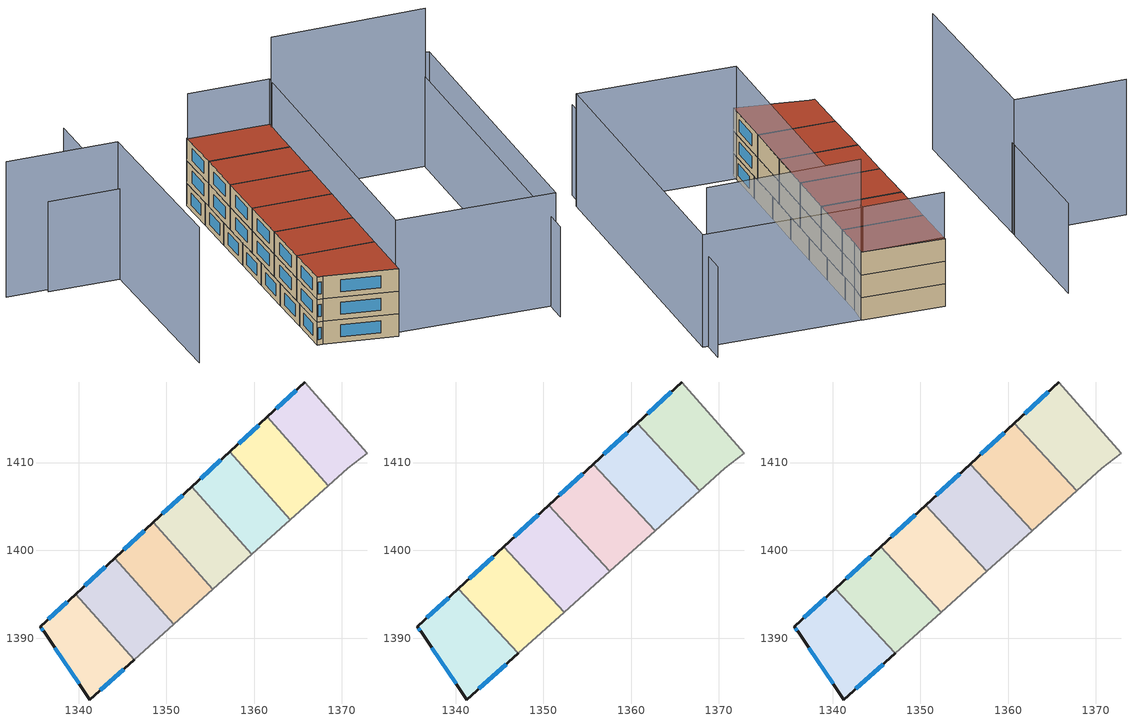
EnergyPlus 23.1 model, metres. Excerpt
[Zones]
7909319e59c34852_F0_dwelling_0
 floor ground (EU_floor_Construction): 1365.78,1419.14 1372.85,1411.06 1370.66,1409.34 1368.46,1407.37 1361.5,1415.2 z0
 wall outside (EU_wall_Construction): 1365.78,1419.14 1361.5,1415.2 z0:3
 wall to 7909319e59c34852_F0_dwelling_1 (EU_wall_Construction): 1361.5,1415.2 1368.46,1407.37 z0:3
 wall adiabatic (EU_wall_Construction): 1368.46,1407.37 1370.66,1409.34 1372.85,1411.06 1365.78,1419.14 z0:3
 window (EU_Window_Construction): 1364.77,1418.22 1362.51,1416.12 z0.7:2.3
7909319e59c34852_F0_dwelling_1
 floor ground (EU_floor_Construction): 1361.5,1415.2 1368.46,1407.37 1364.11,1403.47 1357.21,1411.23 z0
 wall outside (EU_wall_Construction): 1361.5,1415.2 1357.21,1411.23 z0:3
 wall adiabatic (EU_wall_Construction): 1364.11,1403.47 1368.46,1407.37 z0:3
 wall to 7909319e59c34852_F0_dwelling_2 (EU_wall_Construction): 1357.21,1411.23 1364.11,1403.47 z0:3
 window (EU_Window_Construction): 1360.5,1414.26 1358.22,1412.16 z0.7:2.3
7909319e59c34852_F0_dwelling_2
 floor ground (EU_floor_Construction): 1357.21,1411.23 1364.11,1403.47 1359.72,1399.53 1352.88,1407.23 z0
 wall outside (EU_wall_Construction): 1357.21,1411.23 1352.88,1407.23 z0:3
 wall adiabatic (EU_wall_Construction): 1359.72,1399.53 1364.11,1403.47 z0:3
 wall to 7909319e59c34852_F0_dwelling_3 (EU_wall_Construction): 1352.88,1407.23 1359.72,1399.53 z0:3
 window (EU_Window_Construction): 1356.19,1410.29 1353.89,1408.17 z0.7:2.3
7909319e59c34852_F0_dwelling_3
 floor ground (EU_floor_Construction): 1352.88,1407.23 1359.72,1399.53 1355.29,1395.56 1348.51,1403.19 z0
 wall outside (EU_wall_Construction): 1352.88,1407.23 1348.51,1403.19 z0:3
 wall adiabatic (EU_wall_Construction): 1355.29,1395.56 1359.72,1399.53 z0:3
 wall to 7909319e59c34852_F0_dwelling_4 (EU_wall_Construction): 1348.51,1403.19 1355.29,1395.56 z0:3
 window (EU_Window_Construction): 1351.85,1406.28 1349.53,1404.14 z0.7:2.3
7909319e59c34852_F0_dwelling_4
 floor ground (EU_floor_Construction): 1348.51,1403.19 1355.29,1395.56 1350.83,1391.56 1344.1,1399.12 z0
 wall outside (EU_wall_Construction): 1348.51,1403.19 1344.1,1399.12 z0:3
 wall adiabatic (EU_wall_Construction): 1350.83,1391.56 1355.29,1395.56 z0:3
 wall to 7909319e59c34852_F0_dwelling_5 (EU_wall_Construction): 1344.1,1399.12 1350.83,1391.56 z0:3
 window (EU_Window_Construction): 1347.47,1402.24 1345.14,1400.08 z0.7:2.3
7909319e59c34852_F0_dwelling_5
 floor ground (EU_floor_Construction): 1344.1,1399.12 1350.83,1391.56 1346.32,1387.52 1339.66,1395.01 z0
 wall outside (EU_wall_Construction): 1344.1,1399.12 1339.66,1395.01 z0:3
 wall adiabatic (EU_wall_Construction): 1346.32,1387.52 1350.83,1391.56 z0:3
 wall to 7909319e59c34852_F0_dwelling_6 (EU_wall_Construction): 1339.66,1395.01 1346.32,1387.52 z0:3
 window (EU_Window_Construction): 1343.06,1398.16 1340.7,1395.98 z0.7:2.3
7909319e59c34852_F0_dwelling_6
 floor ground (EU_floor_Construction): 1339.66,1395.01 1346.32,1387.52 1341.26,1382.98 1336.1,1390.73 1335.6,1391.27 z0
 wall outside (EU_wall_Construction): 1339.66,1395.01 1335.6,1391.27 1336.1,1390.73 1341.26,1382.98 1346.32,1387.52 z0:3
 window (EU_Window_Construction): 1338.7,1394.14 1336.56,1392.15 / 1342.45,1384.05 1345.13,1386.45 / 1337.31,1388.91 1340.05,1384.8 / 1335.72,1391.14 1335.98,1390.86 z0.7:2.3
7909319e59c34852_F1_dwelling_0
 floor to 7909319e59c34852_F0_dwelling_0 (EU_floor_Construction): 1365.78,1419.14 1372.85,1411.06 1370.66,1409.34 1368.46,1407.37 1361.5,1415.2 z3
 floor to 7909319e59c34852_F0_dwelling_1 (EU_floor_Construction): 1361.5,1415.2 1368.46,1407.37 1367.82,1406.79 1360.72,1414.47 z3
 wall outside (EU_wall_Construction): 1365.78,1419.14 1360.72,1414.47 z3:6
 wall to 7909319e59c34852_F1_dwelling_1 (EU_wall_Construction): 1360.72,1414.47 1367.82,1406.79 z3:6
 wall adiabatic (EU_wall_Construction): 1367.82,1406.79 1370.66,1409.34 1372.85,1411.06 1365.78,1419.14 z3:6
 window (EU_Window_Construction): 1364.59,1418.05 1361.91,1415.57 z3.7:5.3
7909319e59c34852_F1_dwelling_1
 floor to 7909319e59c34852_F0_dwelling_1 (EU_floor_Construction): 1360.72,1414.47 1367.82,1406.79 1364.11,1403.47 1357.21,1411.23 z3
 floor to 7909319e59c34852_F0_dwelling_2 (EU_floor_Construction): 1357.21,1411.23 1364.11,1403.47 1362.72,1402.22 1355.7,1409.83 z3
 wall outside (EU_wall_Construction): 1360.72,1414.47 1355.7,1409.83 z3:6
 wall adiabatic (EU_wall_Construction): 1362.72,1402.22 1367.82,1406.79 z3:6
 wall to 7909319e59c34852_F1_dwelling_2 (EU_wall_Construction): 1355.7,1409.83 1362.72,1402.22 z3:6
 window (EU_Window_Construction): 1359.54,1413.38 1356.88,1410.92 z3.7:5.3
7909319e59c34852_F1_dwelling_2
 floor to 7909319e59c34852_F0_dwelling_2 (EU_floor_Construction): 1355.7,1409.83 1362.72,1402.22 1359.72,1399.53 1352.88,1407.23 z3
 floor to 7909319e59c34852_F0_dwelling_3 (EU_floor_Construction): 1352.88,1407.23 1359.72,1399.53 1357.58,1397.62 1350.62,1405.15 z3
 wall outside (EU_wall_Construction): 1355.7,1409.83 1350.62,1405.15 z3:6
 wall adiabatic (EU_wall_Construction): 1357.58,1397.62 1362.72,1402.22 z3:6
 wall to 7909319e59c34852_F1_dwelling_3 (EU_wall_Construction): 1350.62,1405.15 1357.58,1397.62 z3:6
 window (EU_Window_Construction): 1354.51,1408.73 1351.82,1406.25 z3.7:5.3
7909319e59c34852_F1_dwelling_3
 floor to 7909319e59c34852_F0_dwelling_4 (EU_floor_Construction): 1348.51,1403.19 1355.29,1395.56 1352.39,1392.96 1345.5,1400.42 z3
 floor to 7909319e59c34852_F0_dwelling_3 (EU_floor_Construction): 1350.62,1405.15 1357.58,1397.62 1355.29,1395.56 1348.51,1403.19 z3
 wall outside (EU_wall_Construction): 1350.62,1405.15 1345.5,1400.42 z3:6
 wall adiabatic (EU_wall_Construction): 1352.39,1392.96 1357.58,1397.62 z3:6
 wall to 7909319e59c34852_F1_dwelling_4 (EU_wall_Construction): 1345.5,1400.42 1352.39,1392.96 z3:6
 window (EU_Window_Construction): 1349.42,1404.04 1346.71,1401.53 z3.7:5.3
7909319e59c34852_F1_dwelling_4
 floor to 7909319e59c34852_F0_dwelling_5 (EU_floor_Construction): 1344.1,1399.12 1350.83,1391.56 1347.15,1388.26 1340.33,1395.64 z3
 floor to 7909319e59c34852_F0_dwelling_4 (EU_floor_Construction): 1345.5,1400.42 1352.39,1392.96 1350.83,1391.56 1344.1,1399.12 z3
 wall outside (EU_wall_Construction): 1345.5,1400.42 1340.33,1395.64 z3:6
 wall adiabatic (EU_wall_Construction): 1347.15,1388.26 1352.39,1392.96 z3:6
 wall to 7909319e59c34852_F1_dwelling_5 (EU_wall_Construction): 1340.33,1395.64 1347.15,1388.26 z3:6
 window (EU_Window_Construction): 1344.29,1399.29 1341.54,1396.76 z3.7:5.3
7909319e59c34852_F1_dwelling_5
 floor to 7909319e59c34852_F0_dwelling_6 (EU_floor_Construction): 1339.66,1395.01 1346.32,1387.52 1341.26,1382.98 1336.1,1390.73 1335.6,1391.27 z3
 floor to 7909319e59c34852_F0_dwelling_5 (EU_floor_Construction): 1340.33,1395.64 1347.15,1388.26 1346.32,1387.52 1339.66,1395.01 z3
 wall outside (EU_wall_Construction): 1340.33,1395.64 1335.6,1391.27 1336.1,1390.73 1341.26,1382.98 1347.15,1388.26 z3:6
 window (EU_Window_Construction): 1339.22,1394.61 1336.71,1392.3 / 1342.64,1384.22 1345.76,1387.02 / 1337.31,1388.91 1340.05,1384.8 / 1335.72,1391.14 1335.98,1390.86 z3.7:5.3
7909319e59c34852_F2_dwelling_0
 floor to 7909319e59c34852_F1_dwelling_0 (EU_floor_Construction): 1365.78,1419.14 1372.85,1411.06 1370.66,1409.34 1367.82,1406.79 1360.72,1414.47 z6
 wall outside (EU_wall_Construction): 1365.78,1419.14 1360.72,1414.47 z6:9
 wall to 7909319e59c34852_F2_dwelling_1 (EU_wall_Construction): 1360.72,1414.47 1367.82,1406.79 z6:9
 wall adiabatic (EU_wall_Construction): 1367.82,1406.79 1370.66,1409.34 1372.85,1411.06 1365.78,1419.14 z6:9
 window (EU_Window_Construction): 1364.59,1418.05 1361.91,1415.57 z6.7:8.3
 roof outside (EU_roof_Construction): 1370.66,1409.34 1372.85,1411.06 1365.78,1419.14 1360.72,1414.47 1367.82,1406.79 z9
7909319e59c34852_F2_dwelling_1
 floor to 7909319e59c34852_F1_dwelling_1 (EU_floor_Construction): 1360.72,1414.47 1367.82,1406.79 1362.72,1402.22 1355.7,1409.83 z6
 wall outside (EU_wall_Construction): 1360.72,1414.47 1355.7,1409.83 z6:9
 wall adiabatic (EU_wall_Construction): 1362.72,1402.22 1367.82,1406.79 z6:9
 wall to 7909319e59c34852_F2_dwelling_2 (EU_wall_Construction): 1355.7,1409.83 1362.72,1402.22 z6:9
 window (EU_Window_Construction): 1359.54,1413.38 1356.88,1410.92 z6.7:8.3
 roof outside (EU_roof_Construction): 1367.82,1406.79 1360.72,1414.47 1355.7,1409.83 1362.72,1402.22 z9
7909319e59c34852_F2_dwelling_2
 floor to 7909319e59c34852_F1_dwelling_2 (EU_floor_Construction): 1355.7,1409.83 1362.72,1402.22 1357.58,1397.62 1350.62,1405.15 z6
 wall outside (EU_wall_Construction): 1355.7,1409.83 1350.62,1405.15 z6:9
 wall adiabatic (EU_wall_Construction): 1357.58,1397.62 1362.72,1402.22 z6:9
 wall to 7909319e59c34852_F2_dwelling_3 (EU_wall_Construction): 1350.62,1405.15 1357.58,1397.62 z6:9
 window (EU_Window_Construction): 1354.51,1408.73 1351.82,1406.25 z6.7:8.3
 roof outside (EU_roof_Construction): 1362.72,1402.22 1355.7,1409.83 1350.62,1405.15 1357.58,1397.62 z9
7909319e59c34852_F2_dwelling_3
 floor to 7909319e59c34852_F1_dwelling_3 (EU_floor_Construction): 1350.62,1405.15 1357.58,1397.62 1352.39,1392.96 1345.5,1400.42 z6
 wall outside (EU_wall_Construction): 1350.62,1405.15 1345.5,1400.42 z6:9
 wall adiabatic (EU_wall_Construction): 1352.39,1392.96 1357.58,1397.62 z6:9
 wall to 7909319e59c34852_F2_dwelling_4 (EU_wall_Construction): 1345.5,1400.42 1352.39,1392.96 z6:9
 window (EU_Window_Construction): 1349.42,1404.04 1346.71,1401.53 z6.7:8.3
 roof outside (EU_roof_Construction): 1357.58,1397.62 1350.62,1405.15 1345.5,1400.42 1352.39,1392.96 z9
7909319e59c34852_F2_dwelling_4
 floor to 7909319e59c34852_F1_dwelling_4 (EU_floor_Construction): 1345.5,1400.42 1352.39,1392.96 1347.15,1388.26 1340.33,1395.64 z6
 wall outside (EU_wall_Construction): 1345.5,1400.42 1340.33,1395.64 z6:9
 wall adiabatic (EU_wall_Construction): 1347.15,1388.26 1352.39,1392.96 z6:9
 wall to 7909319e59c34852_F2_dwelling_5 (EU_wall_Construction): 1340.33,1395.64 1347.15,1388.26 z6:9
 window (EU_Window_Construction): 1344.29,1399.29 1341.54,1396.76 z6.7:8.3
 roof outside (EU_roof_Construction): 1352.39,1392.96 1345.5,1400.42 1340.33,1395.64 1347.15,1388.26 z9
7909319e59c34852_F2_dwelling_5
 floor to 7909319e59c34852_F1_dwelling_5 (EU_floor_Construction): 1340.33,1395.64 1347.15,1388.26 1341.26,1382.98 1336.1,1390.73 1335.6,1391.27 z6
 wall outside (EU_wall_Construction): 1340.33,1395.64 1335.6,1391.27 1336.1,1390.73 1341.26,1382.98 1347.15,1388.26 z6:9
 window (EU_Window_Construction): 1339.22,1394.61 1336.71,1392.3 / 1342.64,1384.22 1345.76,1387.02 / 1337.31,1388.91 1340.05,1384.8 / 1335.72,1391.14 1335.98,1390.86 z6.7:8.3
 roof outside (EU_roof_Construction): 1347.15,1388.26 1340.33,1395.64 1335.6,1391.27 1336.1,1390.73 1341.26,1382.98 z9
shading: 1352.96,1366.74 1388.31,1398.51 / 1357.33,1431.68 1344.21,1419.67 / 1344.21,1419.67 1337.98,1426.47 z0:12; 1372.85,1411.06 1365.56,1418.95 / 1386.44,1395.89 1355.68,1368.32 / 1355.68,1368.32 1341.97,1383.62 / 1341.97,1383.62 1372.73,1411.2 / 1372.73,1411.2 1386.44,1395.89 z0:15; 1334.81,1430.68 1344.68,1420.11 / 1344.68,1420.11 1326.16,1402.81 z0:18; 1385.86,1396.18 1372.06,1410.71 z0:21
[Building]
EU S2 Campaign: North Axis=0; Terrain=City; Solar Distribution=FullExterior
[Site:Location]
Budapest.Ferenc.Liszt.Intl.AP: Latitude=47.437; Longitude=19.256; Time Zone=1; Elevation=185
[SizingPeriod:WeatherFileDays]
AnnualSizingPeriod: Begin Month=1; Begin Day of Month=1; End Month=12; End Day of Month=31; Day of Week for Start Day=Monday; Use Weather File Daylight Saving Period=No; Use Weather File Rain and Snow Indicators=No
[MATERIAL]
EU_InternalMass_Material: Roughness=MediumRough; Thickness=0.1; Conductivity=1; Density=1800; Specific Heat=900; Thermal Absorptance=0.9; Solar Absorptance=0.7; Visible Absorptance=0.7
[MATERIAL:NOMASS] Roughness=MediumRough; Thermal Absorptance=0.9; Solar Absorptance=0.7; Visible Absorptance=0.7
Name | Thermal Resistance
EU_wall_NoMass | 0.832559
EU_roof_NoMass | 1.39638
EU_floor_NoMass | 0.872794
[WINDOWMATERIAL:SIMPLEGLAZINGSYSTEM]
EU_Window_SimpleGlazing: UFactor=2.79869; Solar Heat Gain Coefficient=0.75; Visible Transmittance=0.75
[CONSTRUCTION]
EU_wall_Construction: EU_wall_NoMass
EU_roof_Construction: EU_roof_NoMass
EU_floor_Construction: EU_floor_NoMass
EU_Window_Construction: EU_Window_SimpleGlazing
EU_InternalMass_Construction: EU_InternalMass_Material
[ZONE] Type=1; Multiplier=1; Ceiling Height=autocalculate; Floor Area=autocalculate; Part of Total Floor Area=Yes
Name | Volume
7909319e59c34852_F0_dwelling_0 | 182.942
7909319e59c34852_F1_dwelling_0; 7909319e59c34852_F2_dwelling_0 | 213.422
7909319e59c34852_F0_dwelling_1 | 182.925
7909319e59c34852_F1_dwelling_1; 7909319e59c34852_F2_dwelling_1 | 213.427
7909319e59c34852_F0_dwelling_2 | 182.936
7909319e59c34852_F1_dwelling_2; 7909319e59c34852_F2_dwelling_2 | 213.439
7909319e59c34852_F0_dwelling_3 | 182.945
7909319e59c34852_F1_dwelling_3; 7909319e59c34852_F2_dwelling_3 | 213.423
7909319e59c34852_F0_dwelling_4 | 182.941
7909319e59c34852_F1_dwelling_4; 7909319e59c34852_F2_dwelling_4 | 213.412
7909319e59c34852_F0_dwelling_5 | 182.932
7909319e59c34852_F1_dwelling_5; 7909319e59c34852_F2_dwelling_5 | 213.431
7909319e59c34852_F0_dwelling_6 | 182.926
[INTERNALMASS] Construction=EU_InternalMass_Construction
Name | Zone or ZoneList | Surface Area
7909319e59c34852_F0_dwelling_0_EU_InternalMass | 7909319e59c34852_F0_dwelling_0 | 60.9807
7909319e59c34852_F0_dwelling_1_EU_InternalMass | 7909319e59c34852_F0_dwelling_1 | 60.9751
7909319e59c34852_F0_dwelling_2_EU_InternalMass | 7909319e59c34852_F0_dwelling_2 | 60.9786
7909319e59c34852_F0_dwelling_3_EU_InternalMass | 7909319e59c34852_F0_dwelling_3 | 60.9815
7909319e59c34852_F0_dwelling_4_EU_InternalMass | 7909319e59c34852_F0_dwelling_4 | 60.9803
7909319e59c34852_F0_dwelling_5_EU_InternalMass | 7909319e59c34852_F0_dwelling_5 | 60.9775
7909319e59c34852_F0_dwelling_6_EU_InternalMass | 7909319e59c34852_F0_dwelling_6 | 60.9753
7909319e59c34852_F1_dwelling_0_EU_InternalMass | 7909319e59c34852_F1_dwelling_0 | 71.1407
7909319e59c34852_F1_dwelling_1_EU_InternalMass | 7909319e59c34852_F1_dwelling_1 | 71.1424
7909319e59c34852_F1_dwelling_2_EU_InternalMass | 7909319e59c34852_F1_dwelling_2 | 71.1465
7909319e59c34852_F1_dwelling_3_EU_InternalMass | 7909319e59c34852_F1_dwelling_3 | 71.1409
7909319e59c34852_F1_dwelling_4_EU_InternalMass | 7909319e59c34852_F1_dwelling_4 | 71.1373
7909319e59c34852_F1_dwelling_5_EU_InternalMass | 7909319e59c34852_F1_dwelling_5 | 71.1436
7909319e59c34852_F2_dwelling_0_EU_InternalMass | 7909319e59c34852_F2_dwelling_0 | 71.1407
7909319e59c34852_F2_dwelling_1_EU_InternalMass | 7909319e59c34852_F2_dwelling_1 | 71.1424
7909319e59c34852_F2_dwelling_2_EU_InternalMass | 7909319e59c34852_F2_dwelling_2 | 71.1465
7909319e59c34852_F2_dwelling_3_EU_InternalMass | 7909319e59c34852_F2_dwelling_3 | 71.1409
7909319e59c34852_F2_dwelling_4_EU_InternalMass | 7909319e59c34852_F2_dwelling_4 | 71.1373
7909319e59c34852_F2_dwelling_5_EU_InternalMass | 7909319e59c34852_F2_dwelling_5 | 71.1436
[OTHEREQUIPMENT] Fuel Type=Electricity; Design Level Calculation Method=Watts/Area; Power per Zone Floor Area=1; Fraction Latent=0; Fraction Radiant=0; Fraction Lost=0; Carbon Dioxide Generation Rate=0; EndUse Subcategory=EU_Step8_InternalGains
Name | Zone or ZoneList or Space or SpaceList | Schedule
EU_Step8_InternalGain_7909319e59c34852_F0_dwelling_0_f000 | 7909319e59c34852_F0_dwelling_0 | EU_Step8_GainSchedule_7909319e59c34852_F0_dwelling_0_f000
EU_Step8_InternalGain_7909319e59c34852_F0_dwelling_1_f000 | 7909319e59c34852_F0_dwelling_1 | EU_Step8_GainSchedule_7909319e59c34852_F0_dwelling_1_f000
EU_Step8_InternalGain_7909319e59c34852_F0_dwelling_2_f000 | 7909319e59c34852_F0_dwelling_2 | EU_Step8_GainSchedule_7909319e59c34852_F0_dwelling_2_f000
EU_Step8_InternalGain_7909319e59c34852_F0_dwelling_3_f000 | 7909319e59c34852_F0_dwelling_3 | EU_Step8_GainSchedule_7909319e59c34852_F0_dwelling_3_f000
EU_Step8_InternalGain_7909319e59c34852_F0_dwelling_4_f000 | 7909319e59c34852_F0_dwelling_4 | EU_Step8_GainSchedule_7909319e59c34852_F0_dwelling_4_f000
EU_Step8_InternalGain_7909319e59c34852_F0_dwelling_5_f000 | 7909319e59c34852_F0_dwelling_5 | EU_Step8_GainSchedule_7909319e59c34852_F0_dwelling_5_f000
EU_Step8_InternalGain_7909319e59c34852_F0_dwelling_6_f000 | 7909319e59c34852_F0_dwelling_6 | EU_Step8_GainSchedule_7909319e59c34852_F0_dwelling_6_f000
EU_Step8_InternalGain_7909319e59c34852_F1_dwelling_0_f000 | 7909319e59c34852_F1_dwelling_0 | EU_Step8_GainSchedule_7909319e59c34852_F1_dwelling_0_f000
EU_Step8_InternalGain_7909319e59c34852_F1_dwelling_1_f000 | 7909319e59c34852_F1_dwelling_1 | EU_Step8_GainSchedule_7909319e59c34852_F1_dwelling_1_f000
EU_Step8_InternalGain_7909319e59c34852_F1_dwelling_2_f000 | 7909319e59c34852_F1_dwelling_2 | EU_Step8_GainSchedule_7909319e59c34852_F1_dwelling_2_f000
EU_Step8_InternalGain_7909319e59c34852_F1_dwelling_3_f000 | 7909319e59c34852_F1_dwelling_3 | EU_Step8_GainSchedule_7909319e59c34852_F1_dwelling_3_f000
EU_Step8_InternalGain_7909319e59c34852_F1_dwelling_4_f000 | 7909319e59c34852_F1_dwelling_4 | EU_Step8_GainSchedule_7909319e59c34852_F1_dwelling_4_f000
EU_Step8_InternalGain_7909319e59c34852_F1_dwelling_5_f000 | 7909319e59c34852_F1_dwelling_5 | EU_Step8_GainSchedule_7909319e59c34852_F1_dwelling_5_f000
EU_Step8_InternalGain_7909319e59c34852_F2_dwelling_0_f000 | 7909319e59c34852_F2_dwelling_0 | EU_Step8_GainSchedule_7909319e59c34852_F2_dwelling_0_f000
EU_Step8_InternalGain_7909319e59c34852_F2_dwelling_1_f000 | 7909319e59c34852_F2_dwelling_1 | EU_Step8_GainSchedule_7909319e59c34852_F2_dwelling_1_f000
EU_Step8_InternalGain_7909319e59c34852_F2_dwelling_2_f000 | 7909319e59c34852_F2_dwelling_2 | EU_Step8_GainSchedule_7909319e59c34852_F2_dwelling_2_f000
EU_Step8_InternalGain_7909319e59c34852_F2_dwelling_3_f000 | 7909319e59c34852_F2_dwelling_3 | EU_Step8_GainSchedule_7909319e59c34852_F2_dwelling_3_f000
EU_Step8_InternalGain_7909319e59c34852_F2_dwelling_4_f000 | 7909319e59c34852_F2_dwelling_4 | EU_Step8_GainSchedule_7909319e59c34852_F2_dwelling_4_f000
EU_Step8_InternalGain_7909319e59c34852_F2_dwelling_5_f000 | 7909319e59c34852_F2_dwelling_5 | EU_Step8_GainSchedule_7909319e59c34852_F2_dwelling_5_f000
[ZONEVENTILATION:DESIGNFLOWRATE] Schedule=EU_AlwaysOn; Design Flow Rate Calculation Method=AirChanges/Hour; Air Changes per Hour=0.475469; Ventilation Type=Natural; Fan Pressure Rise=0; Fan Total Efficiency=1; Constant Term Coefficient=1; Temperature Term Coefficient=0; Velocity Term Coefficient=0; Velocity Squared Term Coefficient=0; Minimum Indoor Temperature=-100; Maximum Indoor Temperature=100; Delta Temperature=-100; Minimum Outdoor Temperature=-100; Maximum Outdoor Temperature=100; Maximum Wind Speed=40
Name | Zone or ZoneList or Space or SpaceList
EU_ConstantAir_7909319e59c34852_F0_dwelling_0 | 7909319e59c34852_F0_dwelling_0
EU_ConstantAir_7909319e59c34852_F0_dwelling_1 | 7909319e59c34852_F0_dwelling_1
EU_ConstantAir_7909319e59c34852_F0_dwelling_2 | 7909319e59c34852_F0_dwelling_2
EU_ConstantAir_7909319e59c34852_F0_dwelling_3 | 7909319e59c34852_F0_dwelling_3
EU_ConstantAir_7909319e59c34852_F0_dwelling_4 | 7909319e59c34852_F0_dwelling_4
EU_ConstantAir_7909319e59c34852_F0_dwelling_5 | 7909319e59c34852_F0_dwelling_5
EU_ConstantAir_7909319e59c34852_F0_dwelling_6 | 7909319e59c34852_F0_dwelling_6
EU_ConstantAir_7909319e59c34852_F1_dwelling_0 | 7909319e59c34852_F1_dwelling_0
EU_ConstantAir_7909319e59c34852_F1_dwelling_1 | 7909319e59c34852_F1_dwelling_1
EU_ConstantAir_7909319e59c34852_F1_dwelling_2 | 7909319e59c34852_F1_dwelling_2
EU_ConstantAir_7909319e59c34852_F1_dwelling_3 | 7909319e59c34852_F1_dwelling_3
EU_ConstantAir_7909319e59c34852_F1_dwelling_4 | 7909319e59c34852_F1_dwelling_4
EU_ConstantAir_7909319e59c34852_F1_dwelling_5 | 7909319e59c34852_F1_dwelling_5
EU_ConstantAir_7909319e59c34852_F2_dwelling_0 | 7909319e59c34852_F2_dwelling_0
EU_ConstantAir_7909319e59c34852_F2_dwelling_1 | 7909319e59c34852_F2_dwelling_1
EU_ConstantAir_7909319e59c34852_F2_dwelling_2 | 7909319e59c34852_F2_dwelling_2
EU_ConstantAir_7909319e59c34852_F2_dwelling_3 | 7909319e59c34852_F2_dwelling_3
EU_ConstantAir_7909319e59c34852_F2_dwelling_4 | 7909319e59c34852_F2_dwelling_4
EU_ConstantAir_7909319e59c34852_F2_dwelling_5 | 7909319e59c34852_F2_dwelling_5
[HVACTEMPLATE:THERMOSTAT] Constant Heating Setpoint=20; Constant Cooling Setpoint=50
EU_HeatOnly_7909319e59c34852_F0_dwelling_0; EU_HeatOnly_7909319e59c34852_F0_dwelling_1; EU_HeatOnly_7909319e59c34852_F0_dwelling_2; EU_HeatOnly_7909319e59c34852_F0_dwelling_3; EU_HeatOnly_7909319e59c34852_F0_dwelling_4; EU_HeatOnly_7909319e59c34852_F0_dwelling_5; EU_HeatOnly_7909319e59c34852_F0_dwelling_6; EU_HeatOnly_7909319e59c34852_F1_dwelling_0; EU_HeatOnly_7909319e59c34852_F1_dwelling_1; EU_HeatOnly_7909319e59c34852_F1_dwelling_2; EU_HeatOnly_7909319e59c34852_F1_dwelling_3; EU_HeatOnly_7909319e59c34852_F1_dwelling_4; EU_HeatOnly_7909319e59c34852_F1_dwelling_5; EU_HeatOnly_7909319e59c34852_F2_dwelling_0; EU_HeatOnly_7909319e59c34852_F2_dwelling_1; EU_HeatOnly_7909319e59c34852_F2_dwelling_2; EU_HeatOnly_7909319e59c34852_F2_dwelling_3; EU_HeatOnly_7909319e59c34852_F2_dwelling_4; EU_HeatOnly_7909319e59c34852_F2_dwelling_5
[HVACTEMPLATE:ZONE:IDEALLOADSAIRSYSTEM] System Availability Schedule=EU_AlwaysOn; Maximum Heating Supply Air Temperature=50; Minimum Cooling Supply Air Temperature=13; Maximum Heating Supply Air Humidity Ratio=0.0156; Minimum Cooling Supply Air Humidity Ratio=0.0077; Heating Limit=NoLimit; Cooling Limit=NoLimit; Heating Availability Schedule=EU_AlwaysOn; Cooling Availability Schedule=EU_CoolingOff; Dehumidification Control Type=ConstantSensibleHeatRatio; Cooling Sensible Heat Ratio=0.7; Dehumidification Setpoint=60; Humidification Control Type=None; Humidification Setpoint=30; Outdoor Air Method=None; Outdoor Air Flow Rate per Person=0.00944; Outdoor Air Flow Rate per Zone Floor Area=0; Outdoor Air Flow Rate per Zone=0; Demand Controlled Ventilation Type=None; Outdoor Air Economizer Type=NoEconomizer; Heat Recovery Type=None; Sensible Heat Recovery Effectiveness=0.7; Latent Heat Recovery Effectiveness=0.65
Name | Template Thermostat
7909319e59c34852_F0_dwelling_0 | EU_HeatOnly_7909319e59c34852_F0_dwelling_0
7909319e59c34852_F0_dwelling_1 | EU_HeatOnly_7909319e59c34852_F0_dwelling_1
7909319e59c34852_F0_dwelling_2 | EU_HeatOnly_7909319e59c34852_F0_dwelling_2
7909319e59c34852_F0_dwelling_3 | EU_HeatOnly_7909319e59c34852_F0_dwelling_3
7909319e59c34852_F0_dwelling_4 | EU_HeatOnly_7909319e59c34852_F0_dwelling_4
7909319e59c34852_F0_dwelling_5 | EU_HeatOnly_7909319e59c34852_F0_dwelling_5
7909319e59c34852_F0_dwelling_6 | EU_HeatOnly_7909319e59c34852_F0_dwelling_6
7909319e59c34852_F1_dwelling_0 | EU_HeatOnly_7909319e59c34852_F1_dwelling_0
7909319e59c34852_F1_dwelling_1 | EU_HeatOnly_7909319e59c34852_F1_dwelling_1
7909319e59c34852_F1_dwelling_2 | EU_HeatOnly_7909319e59c34852_F1_dwelling_2
7909319e59c34852_F1_dwelling_3 | EU_HeatOnly_7909319e59c34852_F1_dwelling_3
7909319e59c34852_F1_dwelling_4 | EU_HeatOnly_7909319e59c34852_F1_dwelling_4
7909319e59c34852_F1_dwelling_5 | EU_HeatOnly_7909319e59c34852_F1_dwelling_5
7909319e59c34852_F2_dwelling_0 | EU_HeatOnly_7909319e59c34852_F2_dwelling_0
7909319e59c34852_F2_dwelling_1 | EU_HeatOnly_7909319e59c34852_F2_dwelling_1
7909319e59c34852_F2_dwelling_2 | EU_HeatOnly_7909319e59c34852_F2_dwelling_2
7909319e59c34852_F2_dwelling_3 | EU_HeatOnly_7909319e59c34852_F2_dwelling_3
7909319e59c34852_F2_dwelling_4 | EU_HeatOnly_7909319e59c34852_F2_dwelling_4
7909319e59c34852_F2_dwelling_5 | EU_HeatOnly_7909319e59c34852_F2_dwelling_5
[SIZING:ZONE] Zone Cooling Design Supply Air Temperature Input Method=SupplyAirTemperature; Zone Cooling Design Supply Air Temperature=13; Zone Heating Design Supply Air Temperature Input Method=SupplyAirTemperature; Zone Heating Design Supply Air Temperature=50; Zone Cooling Design Supply Air Humidity Ratio=0.008; Zone Heating Design Supply Air Humidity Ratio=0.008; Cooling Design Air Flow Method=DesignDay; Cooling Design Air Flow Rate=0; Cooling Minimum Air Flow per Zone Floor Area=0.000762; Cooling Minimum Air Flow=0; Cooling Minimum Air Flow Fraction=0.2; Heating Design Air Flow Method=DesignDay; Heating Design Air Flow Rate=0; Heating Maximum Air Flow per Zone Floor Area=0.002032; Heating Maximum Air Flow=0.141576; Heating Maximum Air Flow Fraction=0.3; Account for Dedicated Outdoor Air System=No; Dedicated Outdoor Air System Control Strategy=NeutralSupplyAir; Dedicated Outdoor Air Low Setpoint Temperature for Design=autosize; Dedicated Outdoor Air High Setpoint Temperature for Design=autosize; Zone Load Sizing Method=Sensible Load Only No Latent Load; Zone Latent Cooling Design Supply Air Humidity Ratio Input Method=HumidityRatioDifference; Zone Cooling Design Supply Air Humidity Ratio Difference=0.005; Zone Latent Heating Design Supply Air Humidity Ratio Input Method=HumidityRatioDifference; Zone Humidification Design Supply Air Humidity Ratio Difference=0.005
7909319e59c34852_F0_dwelling_0; 7909319e59c34852_F0_dwelling_1; 7909319e59c34852_F0_dwelling_2; 7909319e59c34852_F0_dwelling_3; 7909319e59c34852_F0_dwelling_4; 7909319e59c34852_F0_dwelling_5; 7909319e59c34852_F0_dwelling_6; 7909319e59c34852_F1_dwelling_0; 7909319e59c34852_F1_dwelling_1; 7909319e59c34852_F1_dwelling_2; 7909319e59c34852_F1_dwelling_3; 7909319e59c34852_F1_dwelling_4; 7909319e59c34852_F1_dwelling_5; 7909319e59c34852_F2_dwelling_0; 7909319e59c34852_F2_dwelling_1; 7909319e59c34852_F2_dwelling_2; 7909319e59c34852_F2_dwelling_3; 7909319e59c34852_F2_dwelling_4; 7909319e59c34852_F2_dwelling_5
[SCHEDULE:CONSTANT]
Name | Hourly Value
EU_AlwaysOn | 1
EU_CoolingOff | 0
[SCHEDULE:FILE] Column Number=1; Rows to Skip at Top=0; Number of Hours of Data=8760; Column Separator=Comma; Interpolate to Timestep=No; Minutes per Item=60; Adjust Schedule for Daylight Savings=Yes
Name | File
EU_Step8_GainSchedule_7909319e59c34852_F0_dwelling_0_f000 | ../../schedules/7909319e59c34852/7909319e59c34852_F0_dwelling_0_f000_gain.csv
EU_Step8_GainSchedule_7909319e59c34852_F0_dwelling_1_f000 | ../../schedules/7909319e59c34852/7909319e59c34852_F0_dwelling_1_f000_gain.csv
EU_Step8_GainSchedule_7909319e59c34852_F0_dwelling_2_f000 | ../../schedules/7909319e59c34852/7909319e59c34852_F0_dwelling_2_f000_gain.csv
EU_Step8_GainSchedule_7909319e59c34852_F0_dwelling_3_f000 | ../../schedules/7909319e59c34852/7909319e59c34852_F0_dwelling_3_f000_gain.csv
EU_Step8_GainSchedule_7909319e59c34852_F0_dwelling_4_f000 | ../../schedules/7909319e59c34852/7909319e59c34852_F0_dwelling_4_f000_gain.csv
EU_Step8_GainSchedule_7909319e59c34852_F0_dwelling_5_f000 | ../../schedules/7909319e59c34852/7909319e59c34852_F0_dwelling_5_f000_gain.csv
EU_Step8_GainSchedule_7909319e59c34852_F0_dwelling_6_f000 | ../../schedules/7909319e59c34852/7909319e59c34852_F0_dwelling_6_f000_gain.csv
EU_Step8_GainSchedule_7909319e59c34852_F1_dwelling_0_f000 | ../../schedules/7909319e59c34852/7909319e59c34852_F1_dwelling_0_f000_gain.csv
EU_Step8_GainSchedule_7909319e59c34852_F1_dwelling_1_f000 | ../../schedules/7909319e59c34852/7909319e59c34852_F1_dwelling_1_f000_gain.csv
EU_Step8_GainSchedule_7909319e59c34852_F1_dwelling_2_f000 | ../../schedules/7909319e59c34852/7909319e59c34852_F1_dwelling_2_f000_gain.csv
EU_Step8_GainSchedule_7909319e59c34852_F1_dwelling_3_f000 | ../../schedules/7909319e59c34852/7909319e59c34852_F1_dwelling_3_f000_gain.csv
EU_Step8_GainSchedule_7909319e59c34852_F1_dwelling_4_f000 | ../../schedules/7909319e59c34852/7909319e59c34852_F1_dwelling_4_f000_gain.csv
EU_Step8_GainSchedule_7909319e59c34852_F1_dwelling_5_f000 | ../../schedules/7909319e59c34852/7909319e59c34852_F1_dwelling_5_f000_gain.csv
EU_Step8_GainSchedule_7909319e59c34852_F2_dwelling_0_f000 | ../../schedules/7909319e59c34852/7909319e59c34852_F2_dwelling_0_f000_gain.csv
EU_Step8_GainSchedule_7909319e59c34852_F2_dwelling_1_f000 | ../../schedules/7909319e59c34852/7909319e59c34852_F2_dwelling_1_f000_gain.csv
EU_Step8_GainSchedule_7909319e59c34852_F2_dwelling_2_f000 | ../../schedules/7909319e59c34852/7909319e59c34852_F2_dwelling_2_f000_gain.csv
EU_Step8_GainSchedule_7909319e59c34852_F2_dwelling_3_f000 | ../../schedules/7909319e59c34852/7909319e59c34852_F2_dwelling_3_f000_gain.csv
EU_Step8_GainSchedule_7909319e59c34852_F2_dwelling_4_f000 | ../../schedules/7909319e59c34852/7909319e59c34852_F2_dwelling_4_f000_gain.csv
EU_Step8_GainSchedule_7909319e59c34852_F2_dwelling_5_f000 | ../../schedules/7909319e59c34852/7909319e59c34852_F2_dwelling_5_f000_gain.csv
